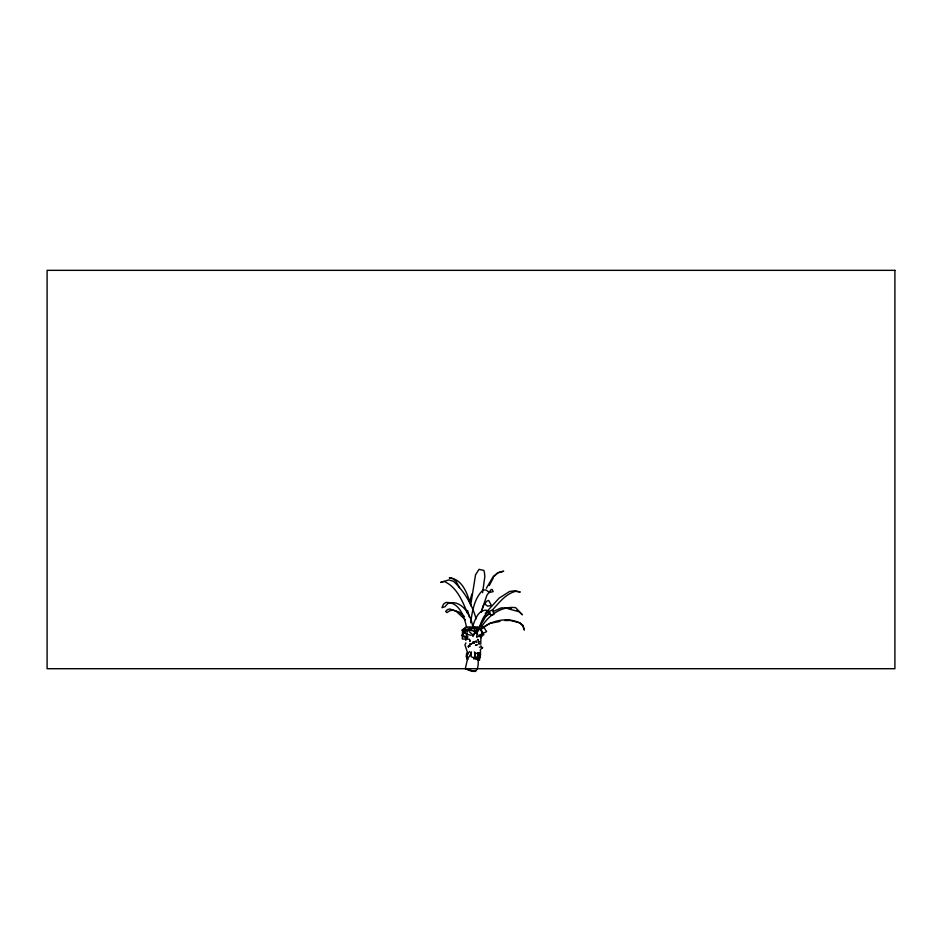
<?xml version="1.0" encoding="UTF-8"?>
<svg xmlns="http://www.w3.org/2000/svg" width="942" height="942" viewBox="0 0 942 942"><rect width="100%" height="100%" fill="white"/><g stroke="black" fill="none" stroke-linecap="round" stroke-linejoin="round"><path stroke-width="1.41" d="M471.365 651.829L471.165 656.656L476.087 658.964L476.958 656.715M479.089 657.987L479.137 652.582M475.098 627.772L474.615 633.542L472.955 636.415M466.631 653.312L466.208 656.633L467.397 659.612M482.587 592.718L484.847 576.539L484.435 572.618L483.882 570.416L479.007 569.357L475.533 574.844L470.6 605.753M470.647 622.768C472.248 611.37 474.273 598.052 483.164 589.904L486.319 590.092L489.287 592.553L493.161 591.611L492.171 589.445L491.065 589.645L486.884 595.273L481.221 611.723M467.362 652.782L466.914 656.174L468.068 659.259M478.242 660.966C478.583 673.271 473.673 673.33 465.419 668.243L467.479 659.129M464.5 633.236L464.901 630.681L469.528 628.149L471.836 628.326M469.457 601.973L471.966 593.978M479.937 657.41L480.655 654.089M480.232 647.189L479.36 647.142M481.397 612.112L483.328 605.741L486.708 601.208L488.674 600.443L491.441 605.471L487.556 606.165L484.683 603.798M473.967 659.2L475.333 652.936L474.321 651.946M468.103 652.547L466.69 657.233L467.22 658.54L469.516 656.303L470.953 653.218L469.281 651.534M472.307 627.537C474.58 621.096 477.676 609.78 486.319 610.192L488.721 611.947L490.711 615.244L493.973 614.455L492.748 610.133C483.776 611.464 480.938 623.416 478.183 630.528M476.04 631.764L477.7 626.983L472.13 627.184L467.067 631.01L466.69 639.135L469.54 639.253M463.005 634.213L464.924 629.986L468.468 630.775M465.925 642.891L464.959 644.881L467.974 653.983M489.334 585.488L493.408 577.646M476.593 636.097L477.641 634.19L472.802 630.704L466.337 630.092L461.686 635.544L467.927 636.745M476.475 633.754L478.501 630.163L477.9 627.348M480.467 625.618L485.33 617.21L490.075 612.371M486.343 588.267L493.314 576.445L497.894 572.901L503.699 571.17L497.871 572.665L494.079 576.339M472.731 635.662L479.808 626.206L483.988 627.49L486.614 631.623L480.008 634.826M476.311 632.035L478.43 628.75M479.066 653.513L480.479 653.053L480.408 649.556L482.693 647.46M481.668 626.654C488.71 615.185 501.686 605.836 515.651 607.661L522.386 614.796L517.217 610.086M485.224 613.383L499.13 598.123L509.563 591.482L514.803 590.752L520.255 592.059L515.71 591.305C505.418 593.907 498.919 603.104 491.971 610.428M480.773 644.269L480.879 637.805L479.089 635.297M470.235 630.339L474.203 627.207L479.137 628.608L482.222 632.129M461.745 630.269L465.843 627.219M482.598 628.208L489.758 623.368L499.955 621.449M486.343 615.809L489.769 613.525M480.491 629.232C491.3 620.625 506.666 616.751 519.607 622.827L522.775 625.888L524.329 630.08L523.151 625.5L520.019 622.909L510.211 620.425L504.983 620.554M476.546 637.263L482.422 634.614L480.62 624.734L480.926 626.041M493.361 611.417L501.203 607.884L511.518 608.096M479.596 641.573L478.124 641.973M476.311 645.07L475.427 645.27L477.818 644.705M479.631 635.497L483.858 634.837L482.587 632.683M479.631 636.38L482.422 636.027L481.845 632.259M475.722 671.516L465.619 669.044M469.822 646.224L468.186 646.365L468.574 647.189L468.351 645.882L470.046 646M474.215 643.162L471.895 643.398L474.368 642.962M470.741 626.854L466.537 627.066L462.51 630.881L462.287 639.017L466.243 639.076M463.888 637.063L467.668 637.628M508.115 608.756L518.347 611.535M471.153 635.332L466.137 634.06L463.123 629.962M479.396 643.574L478.501 643.139L479.36 644.057M469.858 640.042L469.881 641.467L470.058 640.501M473.202 635.179L469.41 631.799M464.43 616.504L459.037 612.006L452.784 610.145L449.734 610.734L447.026 612.594L445.637 611.464L447.591 609.545L449.876 608.968L455.963 611.052L465.301 619.754M480.867 645.8L482.139 648.296M459.46 587.69L456.093 581.473L453.184 578.718L449.334 577.846C462.381 579.083 467.208 593.201 470.423 604.211M467.621 613.572C462.64 601.42 456.905 586.972 444.118 581.414L440.62 582.45L448.875 579.907L453.549 581.355C464.253 591.305 472.307 604.823 476.099 618.87M467.609 610.522L469.304 617.116M466.643 627.808C464.559 617.034 459.366 601.597 445.825 602.48L443.505 604.14L441.963 607.672L444.93 606.754L447.744 603.587C461.297 598.523 471.683 615.679 472.707 627.172M478.512 641.42L478.654 642.326M474.144 628.491L474.532 630.987M465.56 638.747L465.831 640.442M481.185 635.108L481.303 637.663M479.725 657.857L479.466 660.354L474.992 658.411L474.886 653.501L479.231 653.018L479.725 657.857M479.16 654.266L477.653 660.436L477.606 653.077L479.16 654.266M470.423 643.939L469.41 645.246L470.423 643.939M478.454 640.348L477.57 639.441L478.454 640.348M471.495 643.928L470.046 644.198L471.495 643.928M476.311 641.337L473.084 641.997L476.311 641.337L476.534 642.326L476.311 641.337M894.9 270.342L47.1 270.342L47.1 668.714L894.9 668.714L894.9 270.342"/></g></svg>
